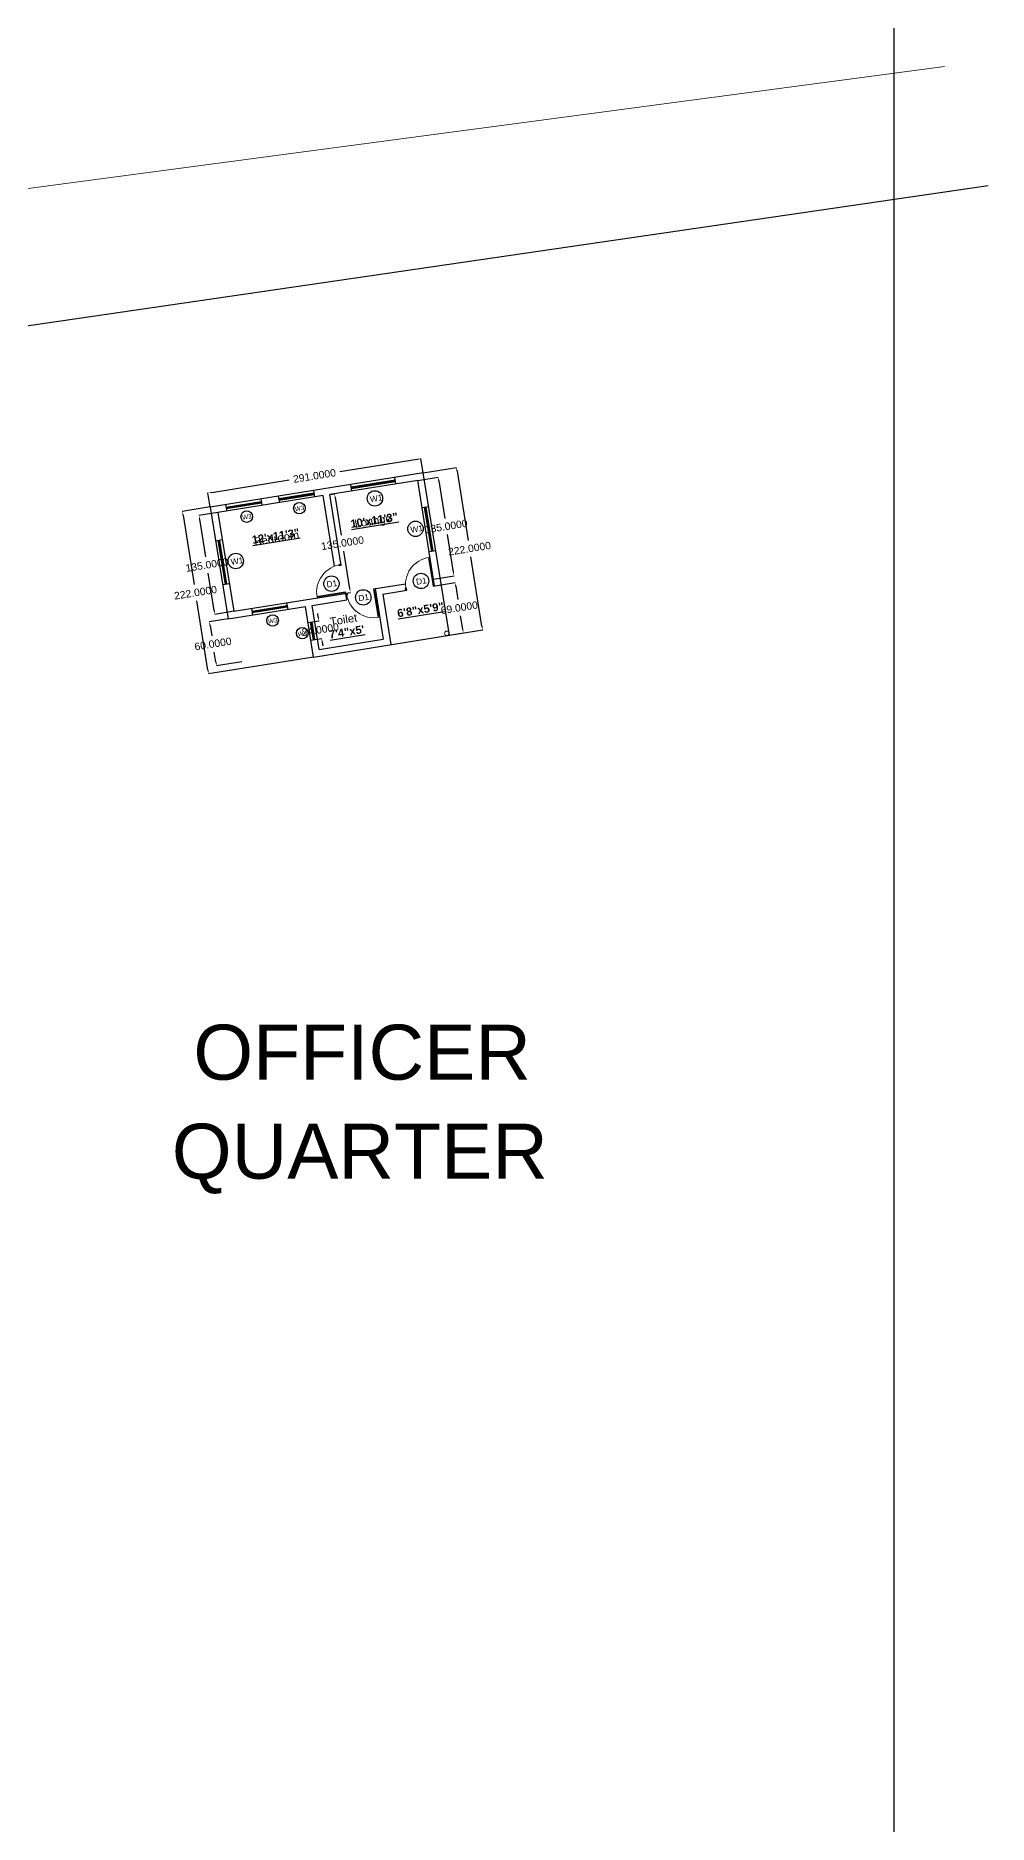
# Model space of a CAD drawing. Header units: metres. Extents: x 625987 to 635197, y 3048449 to 3066446.
# Drawn here: x 634567.8 to 634600.7, y 3063170.1 to 3063231.8 of the extents above; entities that cross this region are included whole.
import ezdxf

# ---------------------------------------------------------------- set-up
doc = ezdxf.new("R2010")
doc.units = ezdxf.units.M
for name, color, linetype, lineweight in [('C-CLER-AERO', 253, 'Continuous', 5), ('Doors', 3, 'Continuous', 20), ('Reinforcement bar', 2, 'Continuous', 20)]:
    doc.layers.add(name, color=color, linetype=linetype, lineweight=lineweight)
for name, color, linetype in [('Dimension', 7, 'Continuous'), ('Drain', 5, 'Continuous'), ('WALL', 7, 'Continuous')]:
    doc.layers.add(name, color=color, linetype=linetype)
doc.styles.add('ADPI R', font='swiss.ttf')
doc.styles.add('ARIAL', font='arial.ttf')
doc.styles.add('labor camp', font='arial.ttf')
doc.styles.get("Standard").update_dxf_attribs({"font": 'arial.ttf'})
doc.linetypes.add('OLS', pattern='A,4,-2,4,-2,["OLS",ADPI R,S=1.2,R=0,X=-1.7,Y=-0.5],-2,4,-2,4,-2', length=26)
doc.dimstyles.get("Standard").update_dxf_attribs({"dimtxt": 0.18, "dimasz": 0.18, "dimexe": 0.18, "dimexo": 0.0625, "dimgap": 0.09, "dimtad": 0, "dimtih": 1, "dimtoh": 1, "dimdec": 4, "dimzin": 0, "dimdsep": 46, "dimtxsty": 'Standard', "dimcen": 0.09, "dimadec": 0, "dimazin": 0, "dimtfac": 1, "dimtdec": 4, "dimtofl": 0, "dimtmove": 0, "dimatfit": 3, "dimfxl": 1, "dimtolj": 1, "dimtzin": 0, "dimarcsym": 0})

# ---------------------------------------------------------------- blocks, each defined once
blk = doc.blocks.new('*D161')
at = {"layer": 'Defpoints', "color": 0}
for p in [(4638.2, -47.9), (4347.2, -67), (4638.2, -67)]:
    blk.add_point(p, dxfattribs=at)
at = {"layer": 'Dimension', "color": 0, "lineweight": -2}
for p, q in [((4347.2, -67), (4347.2, -47.7)), ((4352.2, -47.9), (4458.1, -47.9)), ((4633.2, -47.9), (4527.3, -47.9)), ((4638.2, -67), (4638.2, -47.7))]:
    blk.add_line(p, q, dxfattribs=at)
at = {"layer": 'Dimension', "color": 0}
for points in [[(4352.2, -47.1), (4352.2, -48.7), (4347.2, -47.9)], [(4633.2, -47.1), (4633.2, -48.7), (4638.2, -47.9)]]:
    blk.add_solid(points, dxfattribs=at)
at = {"layer": 'Dimension', "color": 0, "insert": (4492.7, -47.9), "char_height": 10, "attachment_point": 5}
blk.add_mtext('\\A1;291.0000', dxfattribs=at)
blk = doc.blocks.new('*D162')
at = {"layer": 'Defpoints', "color": 0}
for p in [(4629.2, -76), (4629.2, -211), (4657.2, -211)]:
    blk.add_point(p, dxfattribs=at)
at = {"layer": 'Dimension', "color": 0, "lineweight": -2}
for p, q in [((4629.2, -76), (4657.3, -76)), ((4657.2, -81), (4657.2, -132.4)), ((4657.2, -206), (4657.2, -154.6)), ((4629.2, -211), (4657.3, -211))]:
    blk.add_line(p, q, dxfattribs=at)
at = {"layer": 'Dimension', "color": 0}
for points in [[(4656.3, -81), (4658, -81), (4657.2, -76)], [(4656.3, -206), (4658, -206), (4657.2, -211)]]:
    blk.add_solid(points, dxfattribs=at)
at = {"layer": 'Dimension', "color": 0, "insert": (4657.2, -143.5), "char_height": 10, "attachment_point": 5}
blk.add_mtext('\\A1;135.0000', dxfattribs=at)
blk = doc.blocks.new('*D163')
at = {"layer": 'Defpoints', "color": 0}
for p in [(4356.2, -76), (4330.4, -211), (4356.2, -211)]:
    blk.add_point(p, dxfattribs=at)
at = {"layer": 'Dimension', "color": 0, "lineweight": -2}
for p, q in [((4356.1, -76), (4330.2, -76)), ((4330.4, -81), (4330.4, -132.4)), ((4330.4, -206), (4330.4, -154.6)), ((4356.1, -211), (4330.2, -211))]:
    blk.add_line(p, q, dxfattribs=at)
at = {"layer": 'Dimension', "color": 0}
for points in [[(4329.5, -81), (4331.2, -81), (4330.4, -76)], [(4329.5, -206), (4331.2, -206), (4330.4, -211)]]:
    blk.add_solid(points, dxfattribs=at)
at = {"layer": 'Dimension', "color": 0, "insert": (4330.4, -143.5), "char_height": 10, "attachment_point": 5}
blk.add_mtext('\\A1;135.0000', dxfattribs=at)
blk = doc.blocks.new('*D164')
at = {"layer": 'Defpoints', "color": 0}
for p in [(4347.2, -220), (4321.5, -280), (4356.2, -280)]:
    blk.add_point(p, dxfattribs=at)
at = {"layer": 'Dimension', "color": 0, "lineweight": -2}
for p, q in [((4347.1, -220), (4321.3, -220)), ((4321.5, -225), (4321.5, -238.9)), ((4321.5, -275), (4321.5, -261.1)), ((4356.1, -280), (4321.3, -280))]:
    blk.add_line(p, q, dxfattribs=at)
at = {"layer": 'Dimension', "color": 0}
for points in [[(4320.7, -225), (4322.3, -225), (4321.5, -220)], [(4320.7, -275), (4322.3, -275), (4321.5, -280)]]:
    blk.add_solid(points, dxfattribs=at)
at = {"layer": 'Dimension', "color": 0, "insert": (4321.5, -250), "char_height": 10, "attachment_point": 5}
blk.add_mtext('\\A1;60.0000', dxfattribs=at)
blk = doc.blocks.new('*D165')
at = {"layer": 'Defpoints', "color": 0}
for p in [(4347.2, -67), (4309.2, -289), (4452.7, -289)]:
    blk.add_point(p, dxfattribs=at)
at = {"layer": 'Dimension', "color": 0, "lineweight": -2}
for p, q in [((4347.1, -67), (4309, -67)), ((4309.2, -72), (4309.2, -166.9)), ((4309.2, -284), (4309.2, -189.1)), ((4452.6, -289), (4309, -289))]:
    blk.add_line(p, q, dxfattribs=at)
at = {"layer": 'Dimension', "color": 0}
for points in [[(4308.3, -72), (4310, -72), (4309.2, -67)], [(4308.3, -284), (4310, -284), (4309.2, -289)]]:
    blk.add_solid(points, dxfattribs=at)
at = {"layer": 'Dimension', "color": 0, "insert": (4309.2, -178), "char_height": 10, "attachment_point": 5}
blk.add_mtext('\\A1;222.0000', dxfattribs=at)
blk = doc.blocks.new('*D166')
at = {"layer": 'Defpoints', "color": 0}
for p in [(4638.2, -220), (4638.2, -289), (4657.3, -289)]:
    blk.add_point(p, dxfattribs=at)
at = {"layer": 'Dimension', "color": 0, "lineweight": -2}
for p, q in [((4638.2, -220), (4657.4, -220)), ((4657.3, -225), (4657.3, -243.4)), ((4638.2, -289), (4657.4, -289)), ((4657.3, -284), (4657.3, -265.6))]:
    blk.add_line(p, q, dxfattribs=at)
at = {"layer": 'Dimension', "color": 0}
for points in [[(4656.4, -225), (4658.1, -225), (4657.3, -220)], [(4656.4, -284), (4658.1, -284), (4657.3, -289)]]:
    blk.add_solid(points, dxfattribs=at)
at = {"layer": 'Dimension', "color": 0, "insert": (4657.3, -254.5), "char_height": 10, "attachment_point": 5}
blk.add_mtext('\\A1;69.0000', dxfattribs=at)
blk = doc.blocks.new('*D153')
at = {"layer": 'Defpoints', "color": 0}
for p in [(4638.2, -67), (4638.2, -289), (4683.6, -289)]:
    blk.add_point(p, dxfattribs=at)
at = {"layer": 'Dimension', "color": 0, "lineweight": -2}
for p, q in [((4638.2, -67), (4683.8, -67)), ((4683.6, -72), (4683.6, -166.9)), ((4683.6, -284), (4683.6, -189.1)), ((4638.2, -289), (4683.8, -289))]:
    blk.add_line(p, q, dxfattribs=at)
at = {"layer": 'Dimension', "color": 0}
for points in [[(4682.8, -72), (4684.5, -72), (4683.6, -67)], [(4682.8, -284), (4684.5, -284), (4683.6, -289)]]:
    blk.add_solid(points, dxfattribs=at)
at = {"layer": 'Dimension', "color": 0, "insert": (4683.6, -178), "char_height": 10, "attachment_point": 5}
blk.add_mtext('\\A1;222.0000', dxfattribs=at)
blk = doc.blocks.new('*D167')
at = {"layer": 'Defpoints', "color": 0}
for p in [(4509.2, -76), (4509.2, -211), (4515.6, -211)]:
    blk.add_point(p, dxfattribs=at)
at = {"layer": 'Dimension', "color": 0, "lineweight": -2}
for p, q in [((4509.2, -76), (4515.8, -76)), ((4515.6, -81), (4515.6, -132.4)), ((4515.6, -206), (4515.6, -154.6)), ((4509.2, -211), (4515.8, -211))]:
    blk.add_line(p, q, dxfattribs=at)
at = {"layer": 'Dimension', "color": 0}
for points in [[(4514.8, -81), (4516.4, -81), (4515.6, -76)], [(4514.8, -206), (4516.4, -206), (4515.6, -211)]]:
    blk.add_solid(points, dxfattribs=at)
at = {"layer": 'Dimension', "color": 0, "insert": (4515.6, -143.5), "char_height": 10, "attachment_point": 5}
blk.add_mtext('\\A1;135.0000', dxfattribs=at)
blk = doc.blocks.new('*D169')
at = {"layer": 'Defpoints', "color": 0}
for p in [(4461.7, -242), (4461.7, -266), (4467.5, -266)]:
    blk.add_point(p, dxfattribs=at)
at = {"layer": 'Dimension', "color": 0, "lineweight": -2}
for p, q in [((4467.5, -237), (4467.5, -232)), ((4461.7, -242), (4467.7, -242)), ((4461.7, -266), (4467.7, -266)), ((4467.5, -271), (4467.5, -276))]:
    blk.add_line(p, q, dxfattribs=at)
at = {"layer": 'Dimension', "color": 0}
for points in [[(4466.7, -237), (4468.4, -237), (4467.5, -242)], [(4466.7, -271), (4468.4, -271), (4467.5, -266)]]:
    blk.add_solid(points, dxfattribs=at)
at = {"layer": 'Dimension', "color": 0, "insert": (4467.5, -254), "char_height": 10, "attachment_point": 5}
blk.add_mtext('\\A1;24.0000', dxfattribs=at)
blk = doc.blocks.new('army1')
at = {"color": 4}
for p, q in [((4368.17788, -67.03756), (4368.17788, -76.03756)), ((4368.17788, -70.53756), (4416.17788, -70.53756)), ((4368.17788, -71.53756), (4416.17788, -71.53756)), ((4416.17788, -67.03756), (4416.17788, -76.03756)), ((4440.17788, -67.03756), (4440.17788, -76.03756)), ((4440.17788, -70.53756), (4488.17788, -70.53756)), ((4440.17788, -71.53756), (4488.17788, -71.53756)), ((4488.17788, -67.03756), (4488.17788, -76.03756)), ((4539.17788, -76.03756), (4539.17788, -67.03756)), ((4539.17788, -70.53756), (4599.17788, -70.53756)), ((4539.17788, -71.53756), (4599.17788, -71.53756)), ((4599.17788, -76.03756), (4599.17788, -67.03756)), ((4368.17788, -72.53756), (4416.17788, -72.53756)), ((4440.17788, -72.53756), (4488.17788, -72.53756)), ((4539.17788, -72.53756), (4599.17788, -72.53756)), ((4356.17788, -113.53756), (4347.17788, -113.53756)), ((4350.67788, -173.53756), (4350.67788, -113.53756)), ((4351.67788, -173.53756), (4351.67788, -113.53756)), ((4352.67788, -173.53756), (4352.67788, -113.53756)), ((4638.17788, -113.53756), (4629.17788, -113.53756)), ((4632.67788, -173.53756), (4632.67788, -113.53756)), ((4633.67788, -173.53756), (4633.67788, -113.53756)), ((4634.67788, -173.53756), (4634.67788, -113.53756)), ((4356.17788, -173.53756), (4347.17788, -173.53756)), ((4638.17788, -173.53756), (4629.17788, -173.53756)), ((4380.42788, -211.03756), (4380.42788, -220.03756)), ((4380.42788, -214.53756), (4428.42788, -214.53756)), ((4380.42788, -215.53756), (4428.42788, -215.53756)), ((4380.42788, -216.53756), (4428.42788, -216.53756)), ((4428.42788, -211.03756), (4428.42788, -220.03756)), ((4452.67788, -242.03756), (4461.67788, -242.03756)), ((4456.17788, -266.03756), (4456.17788, -242.03756)), ((4457.17788, -266.03756), (4457.17788, -242.03756)), ((4458.17788, -266.03756), (4458.17788, -242.03756)), ((4452.67788, -266.03756), (4461.67788, -266.03756))]:
    blk.add_line(p, q, dxfattribs=at)
for centre, radius in [((4393.65838, -87.61795), 7.7893), ((4465.65838, -87.61795), 7.7893), ((4568.33773, -90.86314), 10.38574), ((4369.54899, -144.45882), 10.38574), ((4615.85425, -140.09024), 10.38574), ((4492.24339, -195.14258), 10.38574), ((4531.65766, -220.21198), 10.38574), ((4612.0848, -210.66644), 10.38574), ((4405.90838, -231.61795), 7.7893), ((4442.73082, -254.88742), 7.7893)]:
    blk.add_circle(centre, radius)
at = {"layer": 'Doors'}
for p, q in [((4506.17788, -173.03756), (4506.17788, -171.03756)), ((4506.17788, -171.03756), (4509.17788, -171.03756)), ((4507.17788, -172.03756), (4506.17788, -172.03756)), ((4509.17788, -173.03756), (4506.17788, -173.03756)), ((4507.17788, -173.03756), (4507.17788, -172.03756)), ((4509.17788, -171.03756), (4509.17788, -173.03756)), ((4627.17788, -217.03756), (4627.17788, -181.03756)), ((4628.17788, -217.03756), (4628.17788, -181.03756)), ((4506.17788, -209.03756), (4470.17788, -209.03756)), ((4506.17788, -210.03756), (4470.17788, -210.03756)), ((4509.17788, -209.03756), (4506.17788, -209.03756)), ((4506.17788, -209.03756), (4506.17788, -211.03756)), ((4507.17788, -210.03756), (4506.17788, -210.03756)), ((4506.17788, -211.03756), (4509.17788, -211.03756)), ((4507.17788, -209.03756), (4507.17788, -210.03756)), ((4509.17788, -211.03756), (4509.17788, -209.03756)), ((4509.17788, -211.03756), (4509.17788, -209.03756)), ((4509.17788, -209.03756), (4509.17788, -211.03756)), ((4509.17788, -211.03756), (4511.17788, -211.03756)), ((4509.17788, -214.03756), (4509.17788, -211.03756)), ((4511.17788, -214.03756), (4509.17788, -214.03756)), ((4510.17788, -211.03756), (4511.17788, -211.03756)), ((4510.17788, -213.03756), (4510.17788, -214.03756)), ((4511.17788, -213.03756), (4510.17788, -213.03756)), ((4511.17788, -211.03756), (4511.17788, -214.03756)), ((4549.17788, -211.03756), (4547.17788, -211.03756)), ((4547.17788, -211.03756), (4547.17788, -214.03756)), ((4547.17788, -213.03756), (4548.17788, -213.03756)), ((4547.17788, -214.03756), (4549.17788, -214.03756)), ((4547.17788, -214.03756), (4547.17788, -250.03756)), ((4548.17788, -213.03756), (4548.17788, -214.03756)), ((4548.17788, -214.03756), (4548.17788, -250.03756)), ((4549.17788, -214.03756), (4549.17788, -211.03756)), ((4591.17788, -217.03756), (4589.17788, -217.03756)), ((4589.17788, -217.03756), (4589.17788, -220.03756)), ((4590.17788, -218.03756), (4590.17788, -217.03756)), ((4591.17788, -220.03756), (4591.17788, -217.03756)), ((4627.17788, -220.03756), (4627.17788, -217.03756)), ((4627.17788, -217.03756), (4629.17788, -217.03756)), ((4628.17788, -218.03756), (4628.17788, -217.03756)), ((4629.17788, -217.03756), (4629.17788, -220.03756)), ((4589.17788, -220.03756), (4591.17788, -220.03756)), ((4591.17788, -218.03756), (4590.17788, -218.03756)), ((4627.17788, -218.03756), (4628.17788, -218.03756)), ((4629.17788, -220.03756), (4627.17788, -220.03756)), ((4629.17788, -220.03756), (4627.17788, -220.03756))]:
    blk.add_line(p, q, dxfattribs=at)
for centre, start, end in [((4507.17788, -209.03756), 86.90142066, 181.54872317), ((4627.17788, -218.03756), 88.45127683, 183.09857934), ((4547.17788, -213.03756), 176.90142066, 271.54872317)]:
    blk.add_arc(centre, 37, start, end, dxfattribs=at)
at = {"layer": 'Reinforcement bar'}
blk.add_circle((4635.17788, -286.03756), 3, dxfattribs=at)
at = {"layer": 'WALL'}
for p, q in [((4638.17788, -67.03756), (4347.17788, -67.03756)), ((4347.17788, -67.03756), (4347.17788, -220.03756)), ((4638.17788, -289.03756), (4638.17788, -67.03756)), ((4500.17788, -76.03756), (4356.17788, -76.03756)), ((4356.17788, -76.03756), (4356.17788, -211.03756)), ((4500.17788, -172.70576), (4500.17788, -76.03756)), ((4509.17788, -173.03756), (4509.17788, -76.03756)), ((4629.17788, -76.03756), (4509.17788, -76.03756)), ((4629.17788, -220.03756), (4629.17788, -76.03756)), ((4356.17788, -211.03756), (4511.17788, -211.03756)), ((4509.17788, -220.03756), (4509.17788, -209.03756)), ((4547.17788, -211.03756), (4590.84608, -211.03756)), ((4549.17788, -211.03756), (4549.17788, -280.03756)), ((4627.17788, -211.03756), (4629.17788, -211.03756)), ((4347.17788, -220.03756), (4452.67788, -220.03756)), ((4452.67788, -289.03756), (4452.67788, -220.03756)), ((4461.67788, -220.03756), (4509.17788, -220.03756)), ((4461.67788, -280.03756), (4461.67788, -220.03756)), ((4547.17788, -220.03756), (4549.17788, -220.03756)), ((4558.17788, -220.03756), (4558.17788, -289.03756)), ((4558.17788, -220.03756), (4591.17788, -220.03756)), ((4627.17788, -220.03756), (4638.17788, -220.03756)), ((4452.67788, -289.03756), (4638.17788, -289.03756)), ((4461.67788, -280.03756), (4549.17788, -280.03756))]:
    blk.add_line(p, q, dxfattribs=at)
at = {"layer": 'Dimension', "attachment_point": 1, "style": 'labor camp'}
for s, insert, char_height, width in [('W3', (4387.41806, -84.85697), 6.075, 3.6981082), ('W3', (4459.41806, -84.85697), 6.075, 3.6981082), ('W1', (4561.53165, -87.04435), 8.1, 4.9308109), ('{\\fArial|b1|i0|c0|p34;\\L 12\'x11\'3"}', (4395.6569, -114.35747), 10.8, 6.5744146), ('Bedroom', (4398.23307, -117.33368), 10.8, 6.5744146), ('{\\fArial|b1|i0|c0|p34;\\L 10\'x11\'3"}', (4530.34706, -114.34387), 10.8, 6.5744146), ('Lounge', (4535.89538, -115.01774), 10.8, 6.5744146), ('W1', (4362.74291, -140.64003), 8.1, 4.9308109), ('W1', (4609.04817, -136.27145), 8.1, 4.9308109), ('D1', (4485.43731, -191.32379), 8.1, 4.9308109), ('D1', (4524.85158, -216.39319), 8.1, 4.9308109), ('D1', (4605.27872, -206.84764), 8.1, 4.9308109), ('W3', (4399.66806, -228.85697), 6.075, 3.6981082), ('Toilet', (4482.06697, -240.22565), 10.8, 6.5744146), ('WV', (4436.4905, -252.12644), 6.075, 3.6981082), ('{\\fArial|b1|i0|c0|p34;\\L7\'4"x5\'}', (4478.20559, -257.19022), 10.8, 6.5744146), ('{\\fArial|b1|i0|c0|p34;\\L 6\'8"x5\'9"}', (4573.48154, -243.46607), 10.8, 6.5744146)]:
    blk.add_mtext(s, dxfattribs=dict(at, insert=insert, char_height=char_height, width=width))
at = {"layer": 'Dimension'}
dim = blk.add_linear_dim(base=(4638.17788, -47.89576), p1=(4347.17788, -67.03756), p2=(4638.17788, -67.03756), dimstyle='Standard', override={"dimtxt": 10, "dimasz": 5, "dimgap": 6}, dxfattribs=at)
dim.commit()
dim.dimension.update_dxf_attribs({"geometry": '*D161', "text_midpoint": (4492.67788, -47.89576)})
for base, p1, p2, picture, middle in [((4309.15307, -289.03756), (4347.17788, -67.03756), (4452.67788, -289.03756), '*D165', (4309.15307, -178.03756)), ((4683.64093, -289.03756), (4638.17788, -67.03756), (4638.17788, -289.03756), '*D153', (4683.64093, -178.03756)), ((4330.37887, -211.03756), (4356.17788, -76.03756), (4356.17788, -211.03756), '*D163', (4330.37887, -143.53756)), ((4515.58957, -211.03756), (4509.17788, -76.03756), (4509.17788, -211.03756), '*D167', (4515.58957, -143.53756)), ((4657.16586, -211.03756), (4629.17788, -76.03756), (4629.17788, -211.03756), '*D162', (4657.16586, -143.53756)), ((4321.51277, -280.03756), (4347.17788, -220.03756), (4356.17788, -280.03756), '*D164', (4321.51277, -250.03756)), ((4467.53723, -266.03756), (4461.67788, -242.03756), (4461.67788, -266.03756), '*D169', (4467.53723, -254.03756)), ((4657.26586, -289.03756), (4638.17788, -220.03756), (4638.17788, -289.03756), '*D166', (4657.26586, -254.53756))]:
    dim = blk.add_linear_dim(base=base, p1=p1, p2=p2, angle=90, dimstyle='Standard', override={"dimtxt": 10, "dimasz": 5, "dimgap": 6}, dxfattribs=at)
    dim.commit()
    dim.dimension.update_dxf_attribs({"geometry": picture, "text_midpoint": middle})

msp = doc.modelspace()

# ---------------------------------------------------------------- linework, layer by layer
at = {"elevation": 0.091, "flags": 128}
msp.add_lwpolyline([(634463.383, 3063206.645), (634600.688, 3063226.686)], dxfattribs=at)
msp.add_lwpolyline([(634463.383, 3063206.645), (634600.688, 3063226.686)], dxfattribs=at)
at = {"layer": 'C-CLER-AERO', "linetype": 'OLS', "ltscale": 2.5, "extrusion": (-0.018935, 0.000120907, 0.999821)}
msp.add_line((634236.742, 3063182.585, -1307.749), (634599.183, 3063230.785, -1300.891), dxfattribs=at)
at = {"layer": 'Drain', "color": 9, "elevation": -1309.12}
msp.add_lwpolyline([(634072.438, 3063253.546), (634072.438, 3062882.296), (634597.438, 3062882.296), (634597.438, 3063253.546)], close=True, dxfattribs=at)

# ---------------------------------------------------------------- block references
at = {"xscale": 0.02557619290188543, "yscale": 0.02557619294350388, "zscale": 0.02557619288594681, "rotation": 9.13654098369661}
msp.add_blockref('army1', (634463.799, 3063199.623, 0.091), dxfattribs=at)

# ---------------------------------------------------------------- texts
at = {"color": 7, "linetype": 'Continuous', "style": 'ARIAL', "width": 1}
for s, p in [('OFFICER', (634573.262, 3063195.819)), ('QUARTER', (634572.519, 3063192.401))]:
    msp.add_text(s, height=1.9, dxfattribs=at).set_placement(p)

doc.saveas('drawing.dxf')
